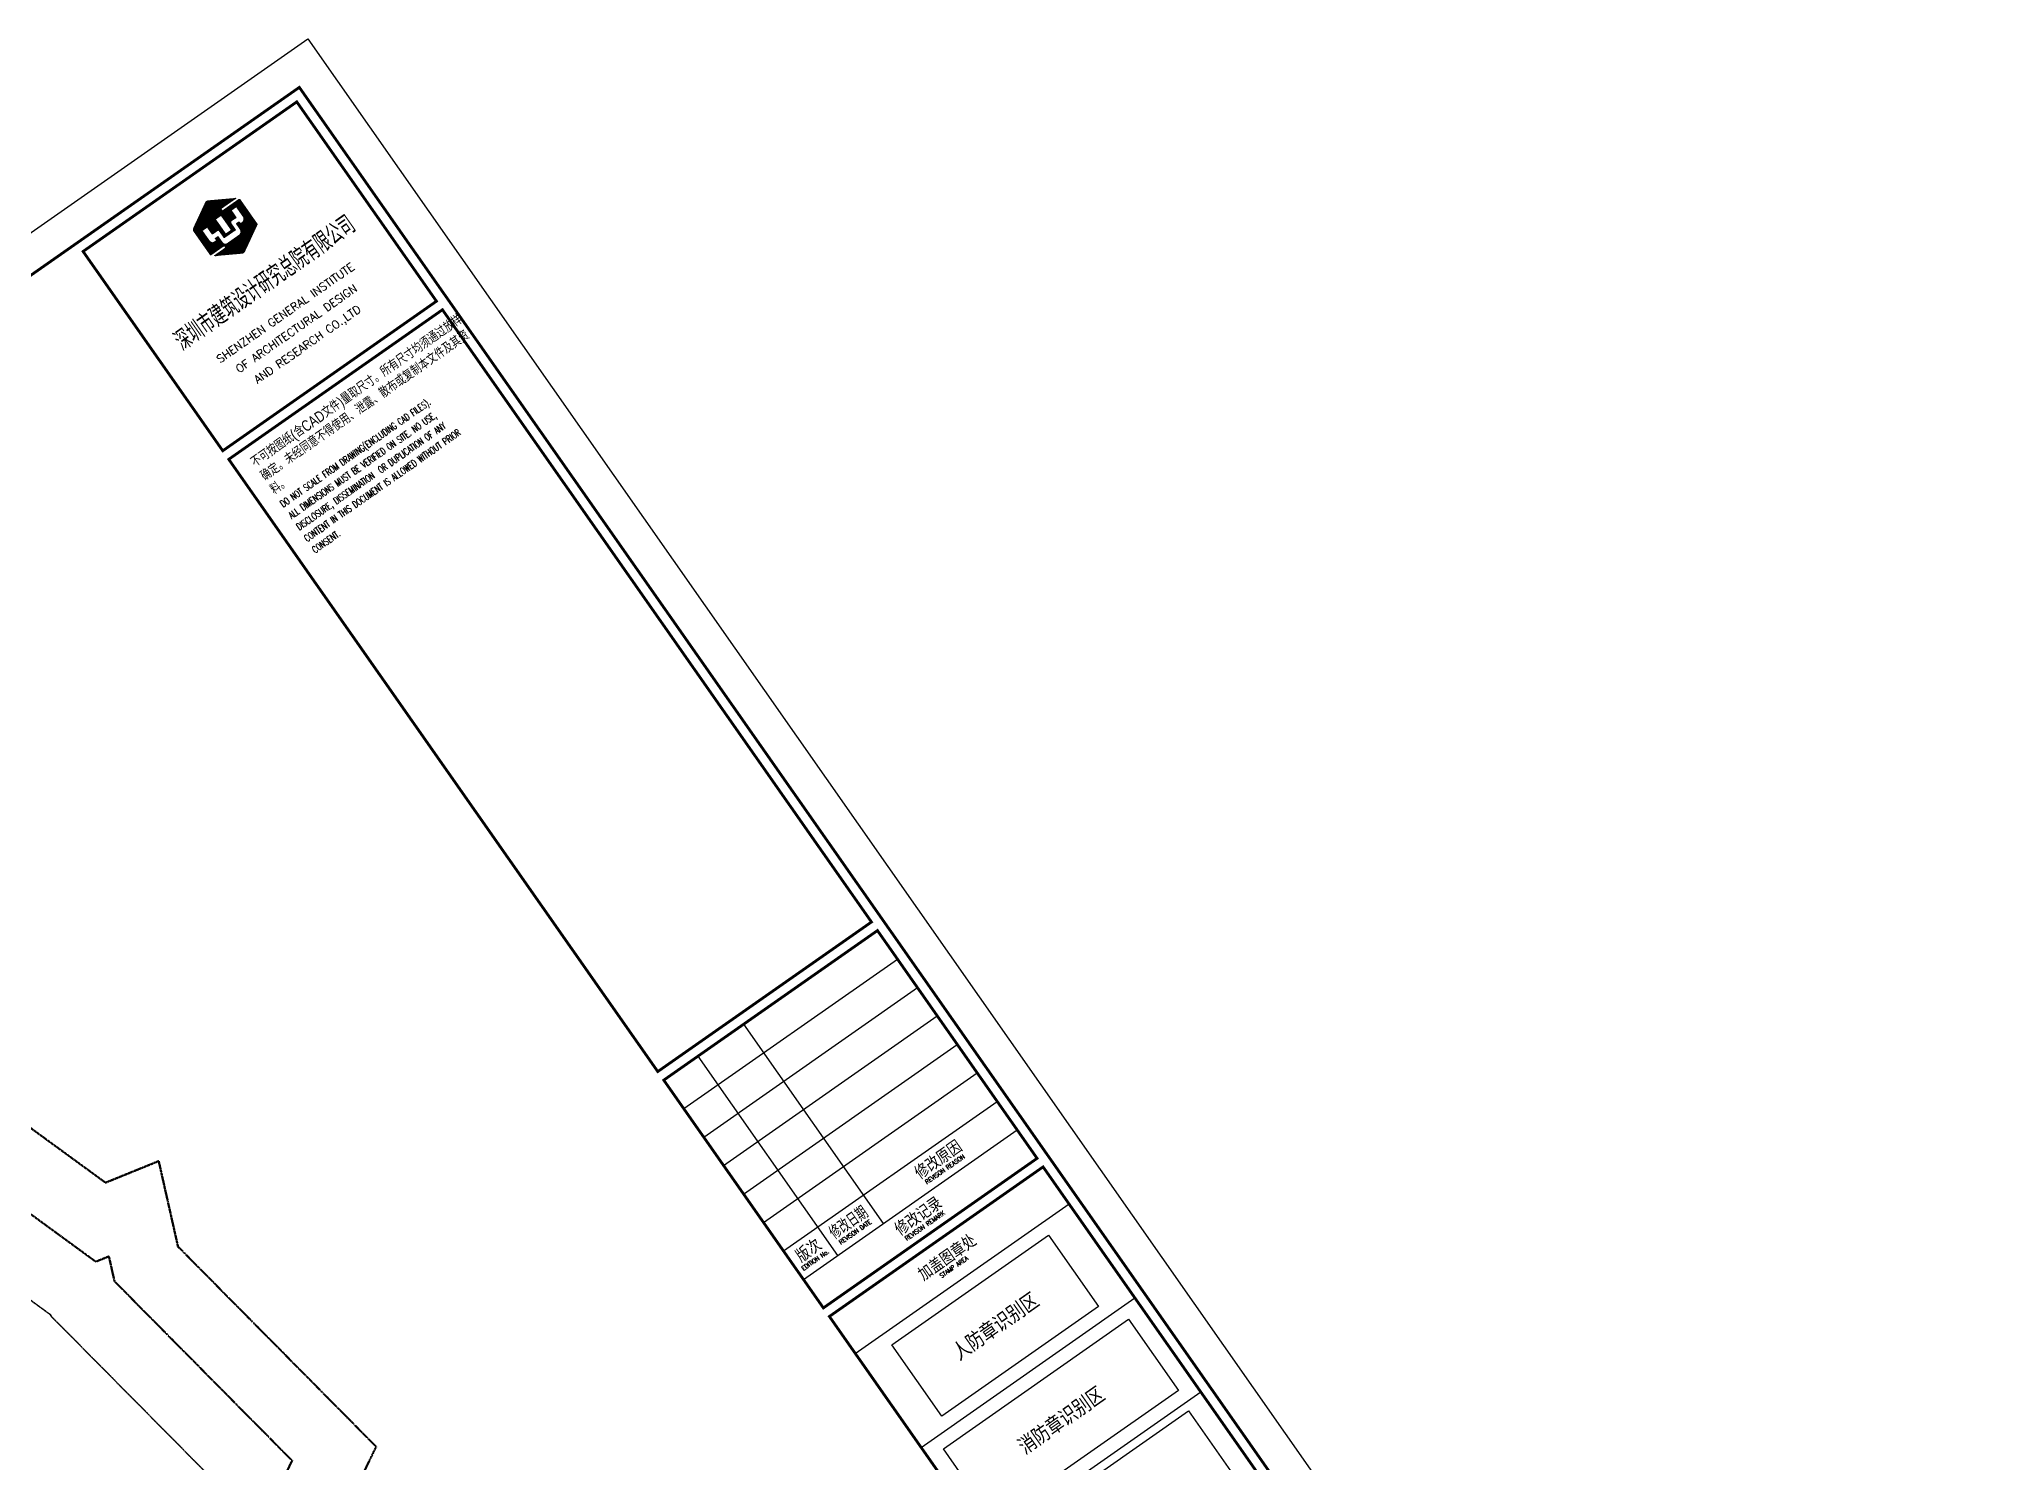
# Model space of a CAD drawing. Header units: millimetres. Extents: x 1089227 to 13101469, y 618865 to 10240562.
# Drawn here: x 2382044 to 2466007, y 4968060 to 5029464 of the extents above; entities that cross this region are included whole.
import ezdxf
from ezdxf.enums import TextEntityAlignment as Align

# ---------------------------------------------------------------- set-up
doc = ezdxf.new("R2010")
doc.units = ezdxf.units.MM
doc.header["$LTSCALE"] = 1000
doc.linetypes.add('A09-G-CTRL-用地红线+建筑退线_设计区$0$A02-G-MAIN-用地红线+退线_设计区$0$Redline1', pattern=[20, 10, -2, 2, -2, 2, -2])
doc.linetypes.add('A09-G-CTRL-用地红线+建筑退线_设计区$0$Controlline1', pattern=[12.8, 8, -1.6, 1.6, -1.6])
doc.layers.get('0').update_dxf_attribs({"linetype": 'CONTINUOUS'})
doc.layers.add('A09-G-CTRL-用地红线+建筑退线_设计区$0$Z-REDL(用地红线)', color=10, linetype='CONTINUOUS', lineweight=60)
doc.layers.add('A09-G-CTRL-用地红线+建筑退线_设计区$0$Z-REDL-CTRL(建筑控制线)', color=40, linetype='CONTINUOUS', lineweight=35)
for name, color, linetype in [('TK', 4, 'CONTINUOUS'), ('TK-TEXT', 7, 'CONTINUOUS'), ('VHBoundary', 4, 'CONTINUOUS')]:
    doc.layers.add(name, color=color, linetype=linetype)
doc.layers.add('TK-MEMO', color=8, linetype='CONTINUOUS', plot=False)
doc.layers.add('TK-不打印', color=8, linetype='CONTINUOUS', plot=False)
doc.styles.add('SADITK', font='sadixcsg.shx', dxfattribs={"bigfont": 'AllInOneBig.shx'})
doc.styles.add('SADITK-HT', font='simhei.ttf', dxfattribs={"width": 0.8})
doc.styles.add('SADITK-SX', font='simfang.ttf', dxfattribs={"width": 0.7})
doc.styles.add('SADITK-YW', font='romanc.shx', dxfattribs={"width": 0.7, "bigfont": 'AllInOneBig.shx'})

# ---------------------------------------------------------------- blocks, each defined once
blk = doc.blocks.new('0323最综用地红线')
at = {"layer": 'A09-G-CTRL-用地红线+建筑退线_设计区$0$Z-REDL(用地红线)', "color": 1, "linetype": 'A09-G-CTRL-用地红线+建筑退线_设计区$0$A02-G-MAIN-用地红线+退线_设计区$0$Redline1', "ltscale": 0.0005}
for points in [[(8337779, 3699189), (8344073, 3694590), (8346367, 3695522), (8347198, 3691832), (8355744, 3683198), (8341896, 3654650), (8341278, 3653371), (8340462, 3651462)], [(8338381, 3695033), (8343653, 3691181), (8344218, 3691410), (8344461, 3690333), (8352118, 3682597), (8339196, 3655957)]]:
    blk.add_lwpolyline(points, dxfattribs=at)
at = {"layer": 'A09-G-CTRL-用地红线+建筑退线_设计区$0$Z-REDL-CTRL(建筑控制线)', "linetype": 'A09-G-CTRL-用地红线+建筑退线_设计区$0$Controlline1', "ltscale": 0.0005, "flags": 128}
blk.add_lwpolyline([(8299567, 3686108), (8326626, 3675265), (8336400, 3687495), (8338983, 3690878), (8341712, 3688883), (8341724, 3688834), (8348492, 3681996), (8336495, 3657264), (8335815, 3655857), (8334921, 3653765), (8334408, 3652495), (8333554, 3650188), (8332762, 3647815), (8332296, 3646270), (8331866, 3644682), (8331460, 3643007), (8331063, 3641145), (8330737, 3639422), (8330293, 3636480), (8330017, 3634043), (8329761, 3630317), (8329732, 3627942), (8329763, 3625708), (8329928, 3622644), (8330113, 3620704), (8330325, 3618642), (8330653, 3615645), (8331572, 3606971), (8333151, 3600656), (8334420, 3595620), (8335099, 3592902), (8332162, 3588340), (8329462, 3587873), (8325135, 3587049), (8322510, 3586515), (8319525, 3585891), (8317926, 3585544), (8316578, 3585249), (8315535, 3585011), (8313300, 3584499), (8310791, 3583894), (8309251, 3583537), (8305740, 3582637), (8303918, 3582156), (8302104, 3581668), (8299703, 3581012), (8297227, 3580315), (8295056, 3579682), (8292998, 3579074), (8290643, 3578358), (8288572, 3577710), (8287591, 3577398), (8286161, 3576940), (8284503, 3576401), (8282624, 3575767), (8281086, 3575247), (8278146, 3574222), (8273894, 3572680), (8272471, 3572149), (8271089, 3571640), (8267888, 3570407), (8264331, 3569000), (8260702, 3567515), (8258549, 3566609), (8254947, 3565066), (8252185, 3563832), (8250834, 3563232), (8249176, 3562470), (8247994, 3561930), (8245505, 3560754), (8242980, 3559544), (8239801, 3558013), (8237959, 3557076), (8235838, 3555996), (8233384, 3554698), (8228450, 3552051), (8226178, 3550787), (8222141, 3548504), (8215629, 3544667), (8213710, 3543497), (8193657, 3531175), (8180322, 3522990), (8166408, 3514440), (8156991, 3508658), (8151138, 3505062), (8142685, 3507267), (8121171, 3545747), (8120724, 3546549), (8120233, 3547383), (8119272, 3548967), (8118108, 3550752), (8117067, 3552244), (8115806, 3553970), (8115672, 3554140), (8146431, 3575790), (8162146, 3587599), (8162295, 3588125), (8199863, 3615253), (8204215, 3618404), (8231584, 3638167), (8260590, 3655826), (8295376, 3680010)], close=True, dxfattribs=at)
blk = doc.blocks.new('template_31-施工图_A0_A0_1.0000_3fa9c08c64a9101061c9a26412af947e', base_point=(-1189, 0))
at = {"layer": 'TK'}
h = blk.add_hatch(dxfattribs=at)
h.set_pattern_fill('ANSI31', color=256, scale=0.01)
h.set_pattern_definition([(45, (248.120296, 435.385258), (-0.01122532015, 0.01122532015), [])])
h.paths.add_polyline_path([(1140.5, 815.33), (1145.81, 815.33), (1139, 819.26, 0.267949), (1138, 819.26), (1131, 815.22, 0.267949), (1130.5, 814.36), (1130.5, 806.09), (1135.3, 806.09), (1135.3, 805.29), (1131.19, 805.29), (1138, 801.36, 0.267949), (1139, 801.36), (1146.5, 805.69), (1146.5, 814.53), (1140.5, 814.53)])
h.paths.add_polyline_path([(1137.45, 813.74), (1139.55, 813.74), (1139.55, 808.54), (1137.45, 808.54)], flags=16)
h.paths.add_polyline_path([(1134.35, 813.24), (1134.35, 810.74), (1135.9, 810.74, -0.447181), (1136.55, 810.19), (1136.55, 807.94), (1138.5, 807.94), (1140.45, 807.94), (1140.45, 810.16, -0.463799), (1141.1, 810.74), (1142.65, 810.74), (1142.65, 813.24), (1144.55, 813.24), (1144.55, 809.79, -0.414214), (1143.3, 808.54), (1142.65, 808.54), (1142.65, 809.24), (1141.75, 809.24), (1141.75, 807.29, -0.414214), (1140.5, 806.04), (1138.5, 806.04), (1136.5, 806.04, -0.414214), (1135.25, 807.29), (1135.25, 809.24), (1134.35, 809.24), (1134.35, 808.54), (1133.7, 808.54, -0.414214), (1132.45, 809.79), (1132.45, 813.24)], flags=16)
for p, q in [((1113, 537), (1113, 467)), ((1129, 537), (1129, 467)), ((1101, 527), (1176, 527)), ((1101, 517), (1176, 517)), ((1101, 507), (1176, 507)), ((1101, 497), (1176, 497)), ((1101, 487), (1176, 487)), ((1101, 477), (1176, 477)), ((1101, 467), (1176, 467))]:
    blk.add_line(p, q, dxfattribs=at)
blk.add_lwpolyline([(-1189, 841), (1189, 841), (1189, 0), (-1189, 0)], close=True, dxfattribs=at)
at = {"layer": 'TK', "const_width": 0.8}
blk.add_lwpolyline([(-1164, 831), (-1164, 10), (1179, 10), (1179, 831)], close=True, dxfattribs=at)
at = {"layer": 'TK', "color": 4, "const_width": 0.8}
for points in [[(1101, 828), (1176, 828), (1176, 758), (1101, 758)], [(1101, 540), (1176, 540), (1176, 755), (1101, 755)], [(1101, 457), (1176, 457), (1176, 537), (1101, 537)], [(1101, 276), (1176, 276), (1176, 454), (1101, 454)]]:
    blk.add_lwpolyline(points, close=True, dxfattribs=at)
at = {"layer": 'TK-MEMO'}
for points in [[(1111, 437), (1166, 437), (1166, 412), (1111, 412)], [(1106, 404), (1171, 404), (1171, 379), (1106, 379)], [(1107, 372.5), (1170, 372.5), (1170, 344.5), (1107, 344.5)]]:
    blk.add_lwpolyline(points, close=True, dxfattribs=at)
at = {"layer": 'TK-不打印'}
for p, q in [((1101, 441), (1176, 441)), ((1101, 408), (1176, 408)), ((1101, 375), (1176, 375))]:
    blk.add_line(p, q, dxfattribs=at)
at = {"layer": 'VHBoundary'}
blk.add_lwpolyline([(-1189, 841), (1189, 841), (1189, 0), (-1189, 0)], close=True, dxfattribs=at)
at = {"layer": 'TK'}
for s, height, style, width, p in [('深圳市建筑设计研究总院有限公司 ', 5.2, 'SADITK-HT', 0.575, (1139.6, 788.3)), ('EDITION No.', 1.3, 'SADITK-YW', 0.8, (1107, 469)), ('修改日期', 4, 'SADITK', 0.8, (1121, 471)), ('REVISON DATE', 1.3, 'SADITK-YW', 0.8, (1121, 469)), ('REVISON REASON', 1.3, 'SADITK-YW', 0.9, (1152.5, 469)), ('REVISON REMARK', 1.3, 'SADITK-YW', 0.9, (1138.5, 459)), ('STAMP AREA', 1.3, 'SADITK-YW', 0.8, (1138.5, 444.5))]:
    blk.add_text(s, height=height, dxfattribs=dict(at, style=style, width=width)).set_placement(p, align=Align.CENTER)
for s, height, style, p in [('SHENZHEN GENERAL INSTITUTE', 2.3, 'SADITK-YW', (1138.5, 779)), ('OF ARCHITECTURAL DESIGN', 2.3, 'SADITK-YW', (1138.5, 773.5)), ('AND RESEARCH CO.,LTD', 2.3, 'SADITK-YW', (1138.5, 768)), ('版次', 4, 'SADITK', (1107, 471)), ('修改原因', 4, 'SADITK', (1152.5, 471)), ('修改记录', 4, 'SADITK', (1138.5, 461)), ('加盖图章处', 4, 'SADITK', (1138.5, 446.5))]:
    blk.add_text(s, height=height, dxfattribs=dict(at, style=style)).set_placement(p, align=Align.CENTER)
for s, height, style, width, p in [('不可按图纸(含CAD文件)量取尺寸。所有尺寸均须通过放样', 3.15, 'SADITK', 0.8, (1105.86, 748.57)), ('确定。未经同意不得使用、泄露、散布或复制本文件及其资', 3.15, 'SADITK', 0.8, (1105.9, 743.75)), ('料。', 3.15, 'SADITK', 0.8, (1105.9, 738.97)), ('DO NOT SCALE FROM DRAWING(ENCLUDING CAD FILES).', 2, 'SADITK-YW', 0.7, (1105.87, 734.62)), ('ALL DIMENSIONS MUST BE VERIFIED ON SITE. NO USE,', 2, 'SADITK-YW', 0.7, (1105.93, 730.54)), ('DISCLOSURE, DISSEMINATION  OR DUPLICATION OF ANY', 2, 'SADITK-YW', 0.7, (1105.87, 726.54)), ('CONTENT IN THIS DOCUMENT IS ALLOWED WITHOUT PRIOR', 2, 'SADITK-YW', 0.7, (1105.8, 722.54)), ('CONSENT.', 2, 'SADITK-YW', 0.7, (1105.8, 718.54))]:
    blk.add_text(s, height=height, dxfattribs=dict(at, style=style, width=width)).set_placement(p)
at = {"layer": 'TK-MEMO', "style": 'SADITK'}
for s, p in [('人防章识别区', (1138.5, 424.5)), ('消防章识别区', (1138.5, 391.5))]:
    blk.add_text(s, height=5, dxfattribs=at).set_placement(p, align=Align.MIDDLE)
at = {"layer": 'TK-TEXT', "style": 'SADITK-SX', "width": 0.7}
for tag, p in [('市政会签', (-1176, 381.5)), ('园林会签', (-1176, 343.5)), ('幕墙会签', (-1176, 305.5)), ('装饰会签', (-1176, 267.5)), ('燃气会签', (-1176, 229.5)), ('暖通会签', (-1176, 191.5)), ('电气会签', (-1176, 153.5)), ('给排水会签', (-1176, 115.5)), ('结构会签', (-1176, 77.5)), ('建筑会签', (-1176, 39.5))]:
    blk.add_attdef(tag, text='', height=4, rotation=90, dxfattribs=at).set_placement(p, align=Align.MIDDLE_CENTER)
for tag, height, p in [('专业审定', 4, (1134.75, 268)), ('专业审核', 4, (1134.75, 248)), ('项目负责1', 4, (1134.75, 238)), ('项目负责2', 4, (1134.75, 228)), ('专业负责1', 4, (1134.75, 218)), ('专业负责2', 4, (1134.75, 208)), ('专业校对', 4, (1134.75, 198)), ('专业设计', 4, (1134.75, 188)), ('方案设计', 4, (1134.75, 178)), ('专业制图', 4, (1134.75, 168)), ('建设单位_001', 4, (1148.5, 140)), ('建设地点_001', 4, (1148.5, 124)), ('工程名称_001', 4, (1148.5, 106)), ('子项名称_001', 4, (1148.5, 86)), ('图纸名称_001', 4, (1148.5, 66)), ('版次', 4, (1129.5, 53)), ('日期', 4, (1165, 53)), ('图别', 4, (1129.5, 43)), ('图号', 4, (1165, 43)), ('合同号', 4, (1136, 30)), ('项目编号1', 2, (1114.06, 13.58)), ('阶段编号1', 2, (1132.25, 13.75)), ('子项编号1', 2, (1144.75, 13.75))]:
    blk.add_attdef(tag, text='', height=height, dxfattribs=at).set_placement(p, align=Align.MIDDLE_CENTER)

msp = doc.modelspace()

# ---------------------------------------------------------------- block references
at = {"xscale": 150, "yscale": 150, "zscale": 150, "rotation": 35.00532206532363}
msp.add_blockref('template_31-施工图_A0_A0_1.0000_3fa9c08c64a9101061c9a26412af947e', (2173834.707, 4721512.406), dxfattribs=at)
msp.add_blockref('0323最综用地红线', (-5959157.568, 1285525.343))

doc.saveas('drawing.dxf')
